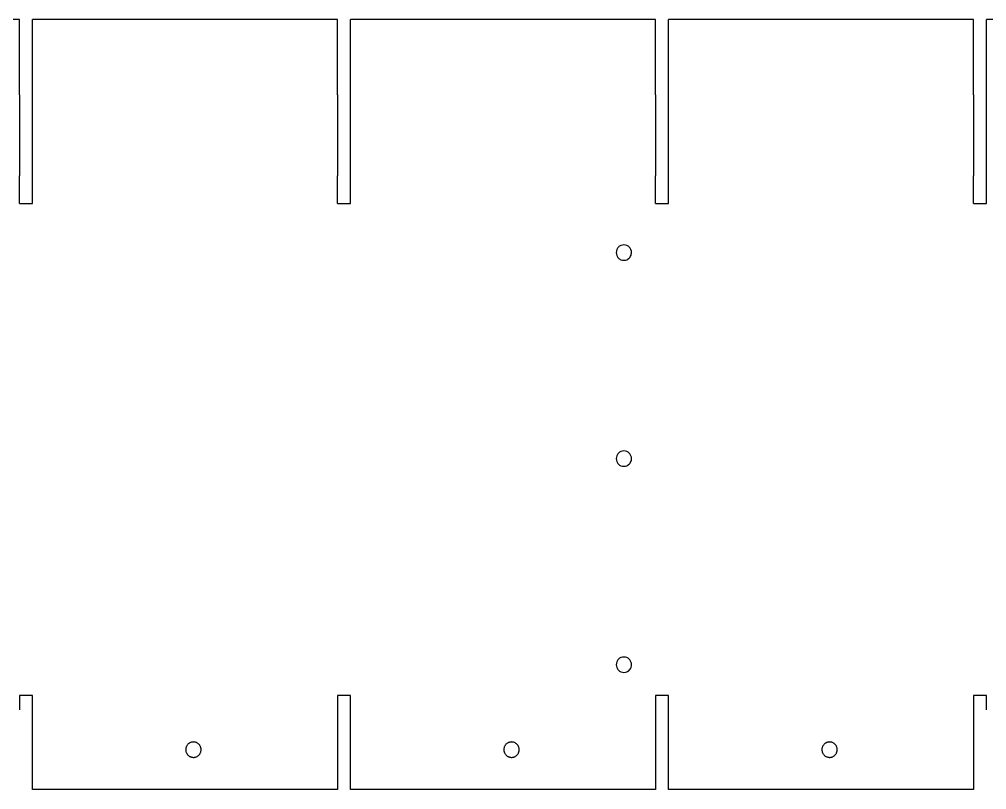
# Model space of a CAD drawing. Header units: millimetres. Extents: x -1730 to 0, y -18 to 157.
# Drawn here: x -1518.3 to -1298.1, y -18.4 to 156.9 of the extents above; entities that cross this region are included whole.
import ezdxf

# ---------------------------------------------------------------- set-up
doc = ezdxf.new("R2010")
doc.units = ezdxf.units.MM

msp = doc.modelspace()

# ---------------------------------------------------------------- linework, layer by layer
at = {"color": 7, "linetype": 'Continuous', "lineweight": 25}
for p, q in [((-1518.3, 156.88), (-1587.73, 156.88)), ((-1518.3, 139.68), (-1518.3, 156.88)), ((-1445.9, 156.88), (-1515.33, 156.88)), ((-1515.33, 137.64), (-1515.33, 156.88)), ((-1445.9, 139.68), (-1445.9, 156.88)), ((-1373.5, 156.88), (-1442.93, 156.88)), ((-1442.93, 137.64), (-1442.93, 156.88)), ((-1373.5, 139.68), (-1373.5, 156.88)), ((-1301.1, 156.88), (-1370.53, 156.88)), ((-1370.53, 137.64), (-1370.53, 156.88)), ((-1301.1, 139.68), (-1301.1, 156.88)), ((-1228.7, 156.88), (-1298.13, 156.88)), ((-1298.13, 137.64), (-1298.13, 156.88)), ((-1518.3, 139.68), (-1518.31, 121.24)), ((-1445.9, 139.68), (-1445.91, 121.24)), ((-1373.5, 139.68), (-1373.51, 121.24)), ((-1301.1, 139.68), (-1301.11, 121.24)), ((-1515.33, 119.2), (-1515.33, 137.64)), ((-1442.93, 119.2), (-1442.93, 137.64)), ((-1370.53, 119.2), (-1370.53, 137.64)), ((-1298.13, 119.2), (-1298.13, 137.64)), ((-1518.31, 115), (-1518.31, 121.24)), ((-1445.91, 115), (-1445.91, 121.24)), ((-1373.51, 115), (-1373.51, 121.24)), ((-1301.11, 115), (-1301.11, 121.24)), ((-1515.33, 115), (-1515.33, 119.2)), ((-1442.93, 115), (-1442.93, 119.2)), ((-1370.53, 115), (-1370.53, 119.2)), ((-1298.13, 115), (-1298.13, 119.2)), ((-1518.31, 115), (-1515.33, 115)), ((-1445.91, 115), (-1442.93, 115)), ((-1373.51, 115), (-1370.53, 115)), ((-1301.11, 115), (-1298.13, 115)), ((-1518.31, 3), (-1518.31, -0.24)), ((-1515.33, 3), (-1518.31, 3)), ((-1515.33, -0.24), (-1515.33, 3)), ((-1445.91, 3), (-1445.91, -0.24)), ((-1442.93, 3), (-1445.91, 3)), ((-1442.93, -0.24), (-1442.93, 3)), ((-1373.51, 3), (-1373.51, -0.24)), ((-1370.53, 3), (-1373.51, 3)), ((-1370.53, -0.24), (-1370.53, 3)), ((-1301.11, 3), (-1301.11, -0.24)), ((-1298.13, 3), (-1301.11, 3)), ((-1298.13, -0.24), (-1298.13, 3)), ((-1445.92, -18.44), (-1515.32, -18.44)), ((-1373.52, -18.44), (-1442.92, -18.44)), ((-1301.12, -18.44), (-1370.52, -18.44))]:
    msp.add_line(p, q, dxfattribs=at)
for points, knots in [([(-1378.97, 103.64), (-1379, 103.33), (-1379.12, 103.02), (-1379.49, 102.51), (-1379.75, 102.3), (-1380.25, 102.09), (-1380.48, 102.05), (-1380.94, 102.05), (-1381.16, 102.1), (-1381.58, 102.27), (-1381.78, 102.4), (-1382.1, 102.73), (-1382.23, 102.92), (-1382.4, 103.34), (-1382.45, 103.57), (-1382.45, 104.03), (-1382.4, 104.26), (-1382.23, 104.68), (-1382.1, 104.88), (-1381.78, 105.2), (-1381.58, 105.33), (-1381.16, 105.5), (-1380.93, 105.55), (-1380.48, 105.55), (-1380.25, 105.5), (-1379.83, 105.33), (-1379.64, 105.2), (-1379.31, 104.88), (-1379.19, 104.68), (-1379.01, 104.26), (-1378.97, 104.03), (-1378.97, 103.75), (-1378.97, 103.69), (-1378.97, 103.64)], [0, 0, 0, 0, 0.086382, 0.086383, 0.172508, 0.172518, 0.234946, 0.234964, 0.297359, 0.297385, 0.35982, 0.35985, 0.422395, 0.422421, 0.48507, 0.485089, 0.547776, 0.547787, 0.610443, 0.61045, 0.672959, 0.672969, 0.735326, 0.735345, 0.797669, 0.797696, 0.86011, 0.860141, 0.922715, 0.922743, 0.985472, 0.985491, 1, 1, 1, 1]), ([(-1378.97, 56.8), (-1378.99, 56.48), (-1379.1, 56.15), (-1379.48, 55.62), (-1379.74, 55.41), (-1380.25, 55.19), (-1380.48, 55.15), (-1380.94, 55.15), (-1381.16, 55.2), (-1381.58, 55.37), (-1381.78, 55.5), (-1382.1, 55.83), (-1382.23, 56.02), (-1382.4, 56.44), (-1382.45, 56.67), (-1382.45, 57.13), (-1382.4, 57.36), (-1382.23, 57.78), (-1382.1, 57.98), (-1381.78, 58.3), (-1381.58, 58.43), (-1381.16, 58.6), (-1380.93, 58.65), (-1380.48, 58.65), (-1380.25, 58.6), (-1379.83, 58.43), (-1379.64, 58.3), (-1379.31, 57.98), (-1379.19, 57.78), (-1379.01, 57.36), (-1378.97, 57.13), (-1378.97, 56.87), (-1378.97, 56.83), (-1378.97, 56.8)], [0, 0, 0, 0, 0.089073, 0.089078, 0.177827, 0.17783, 0.240277, 0.240289, 0.302703, 0.302723, 0.365177, 0.3652, 0.427765, 0.427784, 0.490453, 0.490464, 0.553172, 0.553175, 0.615851, 0.615851, 0.67838, 0.678383, 0.74076, 0.740772, 0.803116, 0.803136, 0.86557, 0.865593, 0.928188, 0.928208, 0.990957, 0.990969, 1, 1, 1, 1]), ([(-1378.97, 9.96), (-1378.97, 9.63), (-1379.08, 9.29), (-1379.46, 8.73), (-1379.73, 8.51), (-1380.25, 8.29), (-1380.48, 8.25), (-1380.94, 8.25), (-1381.16, 8.3), (-1381.58, 8.47), (-1381.78, 8.6), (-1382.1, 8.93), (-1382.23, 9.12), (-1382.4, 9.54), (-1382.45, 9.77), (-1382.45, 10.23), (-1382.4, 10.46), (-1382.23, 10.88), (-1382.1, 11.08), (-1381.78, 11.4), (-1381.58, 11.53), (-1381.16, 11.7), (-1380.93, 11.75), (-1380.48, 11.75), (-1380.25, 11.7), (-1379.83, 11.53), (-1379.64, 11.4), (-1379.31, 11.08), (-1379.19, 10.88), (-1379.01, 10.46), (-1378.97, 10.23), (-1378.97, 9.99), (-1378.97, 9.98), (-1378.97, 9.96)], [0, 0, 0, 0, 0.091825, 0.091833, 0.183234, 0.183238, 0.245703, 0.245707, 0.308143, 0.308155, 0.37063, 0.370646, 0.433233, 0.433245, 0.495935, 0.495939, 0.558664, 0.558668, 0.621354, 0.621361, 0.6839, 0.683904, 0.746298, 0.746303, 0.808668, 0.808681, 0.871136, 0.871152, 0.933768, 0.93378, 0.996551, 0.996556, 1, 1, 1, 1]), ([(-1476.94, -9.35), (-1476.94, -9.38), (-1476.94, -9.49), (-1476.96, -9.68), (-1477.03, -9.91), (-1477.12, -10.13), (-1477.24, -10.33), (-1477.38, -10.52), (-1477.55, -10.69), (-1477.75, -10.83), (-1477.95, -10.94), (-1478.18, -11.02), (-1478.41, -11.08), (-1478.64, -11.1), (-1478.88, -11.09), (-1479.11, -11.04), (-1479.34, -10.97), (-1479.55, -10.87), (-1479.75, -10.74), (-1479.92, -10.58), (-1480.08, -10.4), (-1480.21, -10.2), (-1480.31, -9.99), (-1480.38, -9.76), (-1480.42, -9.53), (-1480.43, -9.33), (-1480.42, -9.14), (-1480.39, -8.95), (-1480.32, -8.72), (-1480.22, -8.5), (-1480.09, -8.3), (-1479.94, -8.12), (-1479.77, -7.96), (-1479.57, -7.83), (-1479.36, -7.72), (-1479.14, -7.65), (-1478.9, -7.6), (-1478.67, -7.59), (-1478.43, -7.6), (-1478.2, -7.65), (-1477.98, -7.73), (-1477.77, -7.84), (-1477.58, -7.98), (-1477.4, -8.14), (-1477.25, -8.33), (-1477.13, -8.53), (-1477.03, -8.75), (-1476.97, -8.98), (-1476.94, -9.18), (-1476.94, -9.31), (-1476.94, -9.35)], [0, 0, 0, 0, 0.008548, 0.030101, 0.051651, 0.073197, 0.094737, 0.116272, 0.1378, 0.159323, 0.180841, 0.202354, 0.223865, 0.245373, 0.266882, 0.288391, 0.309904, 0.33142, 0.352941, 0.374467, 0.396, 0.417539, 0.439083, 0.460632, 0.482184, 0.503737, 0.51357, 0.535122, 0.556671, 0.578214, 0.59975, 0.621277, 0.642796, 0.664306, 0.685807, 0.707301, 0.728791, 0.750278, 0.771766, 0.793256, 0.814751, 0.836253, 0.857764, 0.879283, 0.900812, 0.922349, 0.943893, 0.965442, 0.986994, 1, 1, 1, 1]), ([(-1404.54, -9.35), (-1404.54, -9.38), (-1404.54, -9.49), (-1404.56, -9.68), (-1404.63, -9.91), (-1404.72, -10.13), (-1404.84, -10.33), (-1404.98, -10.52), (-1405.15, -10.69), (-1405.35, -10.83), (-1405.55, -10.94), (-1405.78, -11.02), (-1406.01, -11.08), (-1406.24, -11.1), (-1406.48, -11.09), (-1406.71, -11.04), (-1406.94, -10.97), (-1407.15, -10.87), (-1407.35, -10.74), (-1407.52, -10.58), (-1407.68, -10.4), (-1407.81, -10.2), (-1407.91, -9.99), (-1407.98, -9.76), (-1408.02, -9.53), (-1408.03, -9.33), (-1408.02, -9.14), (-1407.99, -8.95), (-1407.92, -8.72), (-1407.82, -8.5), (-1407.69, -8.3), (-1407.54, -8.12), (-1407.37, -7.96), (-1407.17, -7.83), (-1406.96, -7.72), (-1406.74, -7.65), (-1406.5, -7.6), (-1406.27, -7.59), (-1406.03, -7.6), (-1405.8, -7.65), (-1405.58, -7.73), (-1405.37, -7.84), (-1405.17, -7.98), (-1405, -8.14), (-1404.85, -8.33), (-1404.73, -8.53), (-1404.63, -8.75), (-1404.57, -8.98), (-1404.54, -9.18), (-1404.54, -9.31), (-1404.54, -9.35)], [0, 0, 0, 0, 0.008497, 0.03005, 0.0516, 0.073146, 0.094686, 0.116221, 0.13775, 0.159273, 0.18079, 0.202304, 0.223814, 0.245323, 0.266831, 0.288341, 0.309853, 0.331369, 0.35289, 0.374417, 0.395949, 0.417488, 0.439032, 0.460581, 0.482133, 0.503687, 0.513519, 0.535072, 0.55662, 0.578163, 0.599699, 0.621227, 0.642745, 0.664255, 0.685756, 0.707251, 0.72874, 0.750228, 0.771715, 0.793205, 0.8147, 0.836202, 0.857713, 0.879233, 0.900761, 0.922298, 0.943842, 0.965391, 0.986944, 1, 1, 1, 1]), ([(-1332.14, -9.35), (-1332.14, -9.39), (-1332.14, -9.5), (-1332.16, -9.68), (-1332.23, -9.91), (-1332.32, -10.13), (-1332.44, -10.33), (-1332.58, -10.52), (-1332.75, -10.69), (-1332.95, -10.83), (-1333.15, -10.94), (-1333.37, -11.02), (-1333.61, -11.08), (-1333.84, -11.1), (-1334.08, -11.09), (-1334.31, -11.04), (-1334.54, -10.97), (-1334.75, -10.87), (-1334.95, -10.74), (-1335.12, -10.58), (-1335.28, -10.4), (-1335.41, -10.2), (-1335.51, -9.99), (-1335.58, -9.76), (-1335.62, -9.53), (-1335.63, -9.33), (-1335.62, -9.14), (-1335.59, -8.95), (-1335.52, -8.72), (-1335.42, -8.5), (-1335.29, -8.3), (-1335.14, -8.12), (-1334.97, -7.96), (-1334.77, -7.83), (-1334.56, -7.72), (-1334.34, -7.65), (-1334.1, -7.6), (-1333.87, -7.59), (-1333.63, -7.6), (-1333.4, -7.65), (-1333.18, -7.73), (-1332.97, -7.84), (-1332.77, -7.98), (-1332.6, -8.14), (-1332.45, -8.33), (-1332.33, -8.53), (-1332.23, -8.75), (-1332.17, -8.98), (-1332.14, -9.18), (-1332.14, -9.31), (-1332.14, -9.35)], [0, 0, 0, 0, 0.008441, 0.029994, 0.051544, 0.07309, 0.09463, 0.116165, 0.137694, 0.159216, 0.180734, 0.202247, 0.223758, 0.245267, 0.266775, 0.288285, 0.309797, 0.331313, 0.352834, 0.374361, 0.395893, 0.417432, 0.438976, 0.460525, 0.482077, 0.50363, 0.513463, 0.535015, 0.556564, 0.578107, 0.599643, 0.621171, 0.642689, 0.664199, 0.6857, 0.707194, 0.728684, 0.750171, 0.771659, 0.793149, 0.814644, 0.836146, 0.857657, 0.879176, 0.900705, 0.922242, 0.943786, 0.965335, 0.986887, 1, 1, 1, 1])]:
    msp.add_open_spline(points, degree=3, knots=knots, dxfattribs=at)
for points in [[(-1515.32, -18.44), (-1515.32, -18.12), (-1515.32, -17.48), (-1515.32, -16.53), (-1515.32, -15.57), (-1515.32, -14.61), (-1515.32, -13.65), (-1515.32, -12.69), (-1515.32, -11.74), (-1515.32, -10.78), (-1515.32, -9.82), (-1515.32, -8.86), (-1515.32, -7.91), (-1515.32, -6.95), (-1515.32, -5.99), (-1515.32, -5.03), (-1515.32, -4.07), (-1515.32, -3.12), (-1515.32, -2.16), (-1515.32, -1.2), (-1515.33, -0.56), (-1515.33, -0.24)], [(-1445.91, -0.24), (-1445.91, -0.56), (-1445.91, -1.2), (-1445.91, -2.16), (-1445.91, -3.12), (-1445.91, -4.07), (-1445.91, -5.03), (-1445.91, -5.99), (-1445.91, -6.95), (-1445.91, -7.91), (-1445.91, -8.86), (-1445.91, -9.82), (-1445.91, -10.78), (-1445.91, -11.74), (-1445.91, -12.69), (-1445.92, -13.65), (-1445.92, -14.61), (-1445.92, -15.57), (-1445.92, -16.53), (-1445.92, -17.48), (-1445.92, -18.12), (-1445.92, -18.44)], [(-1442.92, -18.44), (-1442.92, -18.12), (-1442.92, -17.48), (-1442.92, -16.53), (-1442.92, -15.57), (-1442.92, -14.61), (-1442.92, -13.65), (-1442.92, -12.69), (-1442.92, -11.74), (-1442.92, -10.78), (-1442.92, -9.82), (-1442.92, -8.86), (-1442.92, -7.91), (-1442.92, -6.95), (-1442.92, -5.99), (-1442.92, -5.03), (-1442.92, -4.07), (-1442.92, -3.12), (-1442.92, -2.16), (-1442.92, -1.2), (-1442.93, -0.56), (-1442.93, -0.24)], [(-1373.51, -0.24), (-1373.51, -0.56), (-1373.51, -1.2), (-1373.51, -2.16), (-1373.51, -3.12), (-1373.51, -4.07), (-1373.51, -5.03), (-1373.51, -5.99), (-1373.51, -6.95), (-1373.51, -7.91), (-1373.51, -8.86), (-1373.51, -9.82), (-1373.51, -10.78), (-1373.51, -11.74), (-1373.51, -12.69), (-1373.52, -13.65), (-1373.52, -14.61), (-1373.52, -15.57), (-1373.52, -16.53), (-1373.52, -17.48), (-1373.52, -18.12), (-1373.52, -18.44)], [(-1370.52, -18.44), (-1370.52, -18.12), (-1370.52, -17.48), (-1370.52, -16.53), (-1370.52, -15.57), (-1370.52, -14.61), (-1370.52, -13.65), (-1370.52, -12.69), (-1370.52, -11.74), (-1370.52, -10.78), (-1370.52, -9.82), (-1370.52, -8.86), (-1370.52, -7.91), (-1370.52, -6.95), (-1370.52, -5.99), (-1370.52, -5.03), (-1370.52, -4.07), (-1370.52, -3.12), (-1370.52, -2.16), (-1370.52, -1.2), (-1370.53, -0.56), (-1370.53, -0.24)], [(-1301.11, -0.24), (-1301.11, -0.56), (-1301.11, -1.2), (-1301.11, -2.16), (-1301.11, -3.12), (-1301.11, -4.07), (-1301.11, -5.03), (-1301.11, -5.99), (-1301.11, -6.95), (-1301.11, -7.91), (-1301.11, -8.86), (-1301.11, -9.82), (-1301.11, -10.78), (-1301.11, -11.74), (-1301.11, -12.69), (-1301.12, -13.65), (-1301.12, -14.61), (-1301.12, -15.57), (-1301.12, -16.53), (-1301.12, -17.48), (-1301.12, -18.12), (-1301.12, -18.44)]]:
    msp.add_open_spline(points, degree=3, dxfattribs=at)

doc.saveas('drawing.dxf')
